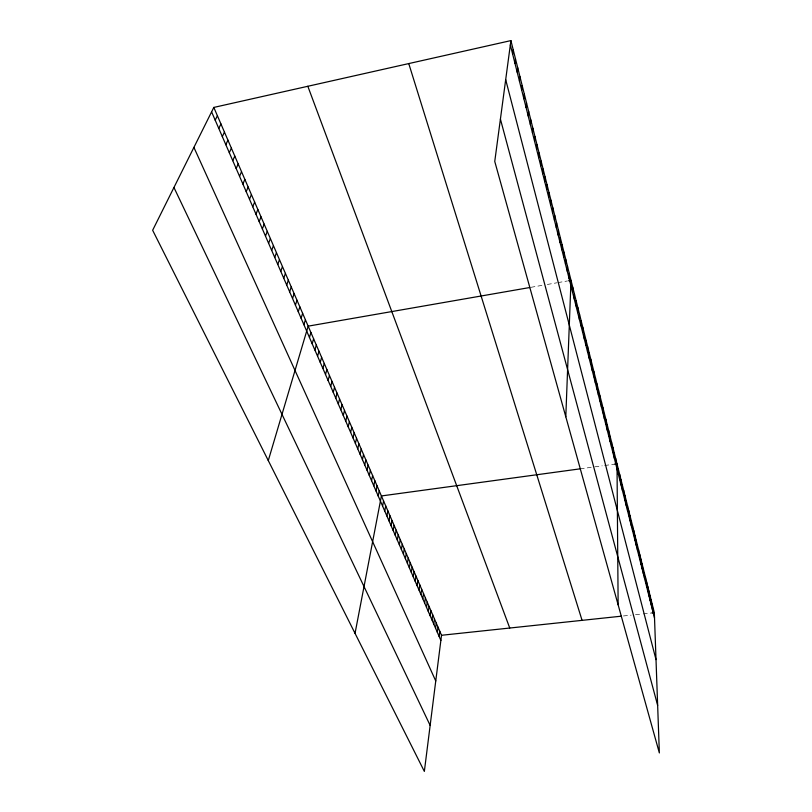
<?xml version="1.0" encoding="UTF-8"?>
<svg xmlns="http://www.w3.org/2000/svg" width="812" height="812" viewBox="0 0 812 812"><rect width="100%" height="100%" fill="white"/><g stroke="black" fill="none" stroke-linecap="round" stroke-linejoin="round"><path stroke-width="0.61" stroke-dasharray="4.06 3.04" d="M530.916 287.316L542.639 285.276M547.349 284.454L556.788 282.809M557.966 282.606L567.446 280.952M580.204 468.828L591.197 467.336M594.861 466.839L602.22 465.834M604.686 465.499L614.542 464.149M623.423 615.963L631.117 615.151M635.522 614.684L641.033 614.095M643.246 613.862L652.107 612.918"/><path stroke-width="1.22" d="M607.264 430.177L607.264 424.96M605.823 424.443L605.833 419.225M602.9 412.821L602.92 407.634M604.361 418.657L604.382 413.45M601.418 406.944L601.448 401.757M599.926 401.026L599.966 395.84M598.424 395.048L598.474 389.872M596.911 389.019L596.962 383.853M595.379 382.949L595.44 377.793M592.283 370.648L592.364 365.501M593.836 376.819L593.907 371.673M590.72 364.415L590.801 359.28M589.136 358.133L589.228 353.007M587.543 351.799L587.644 346.683M585.939 345.404L586.041 340.299M584.315 338.959L584.427 333.864M582.681 332.453L582.803 327.378M581.027 325.896L581.159 320.831M579.362 319.289L579.504 314.224M577.687 312.61L577.839 307.565M575.992 305.88L576.155 300.846M574.287 299.09L574.449 294.066M572.562 292.239L572.744 287.225M565.802 416.769L571.009 280.333L568.633 280.749M569.07 278.354L569.263 273.37M567.294 271.32L567.507 266.346M565.507 264.215L565.731 259.261M563.701 257.059L563.934 252.116M561.884 249.822L562.127 244.899M560.047 242.534L560.3 237.622M558.199 235.165L558.463 230.273M556.332 227.736L556.606 222.864M554.444 220.235L554.728 215.383M552.536 212.663L552.84 207.831M550.617 205.03L550.922 200.209M548.679 197.316L548.993 192.515M546.72 189.531L547.055 184.75M544.74 181.665L545.085 176.915M542.741 173.738L543.106 168.997M540.731 165.729L541.096 161.009M538.691 157.64L539.077 152.94M536.641 149.469L537.036 144.8M534.56 141.227L534.976 136.578M532.469 132.904L532.895 128.276M530.348 124.49L530.794 119.892M528.216 116.004L528.673 111.437M526.054 107.428L526.531 102.88M523.882 98.77L524.359 94.253M521.68 90.02L522.177 85.534M519.457 81.18L519.974 76.724M517.214 72.258L517.741 67.832M514.94 63.245L515.488 58.85M213.81 107.428L441.515 635.278L424.351 771.4L152.646 230.263L213.81 107.428L510.91 40.6L654.33 612.684L659.354 752.947L494.752 161.446L510.91 40.6M439.109 636.385L439.769 631.239M437.343 632.315L438.013 627.158M512.646 54.14L513.214 49.765M435.567 628.224L436.247 623.068M433.781 624.093L434.461 618.937M431.974 619.942L432.674 614.785M430.167 615.76L430.867 610.604M428.34 611.558L429.051 606.391M426.503 607.315L427.224 602.159M424.646 603.052L425.386 597.886M422.788 598.748L423.529 593.592M420.91 594.425L421.661 589.258M419.012 590.07L419.784 584.904M417.114 585.675L417.886 580.519M415.196 581.26L415.988 576.094M413.267 576.814L414.059 571.648M411.319 572.328L412.131 567.162M409.37 567.811L410.182 562.655M407.391 563.274L408.223 558.108M405.411 558.697L406.244 553.53M403.412 554.078L404.264 548.922M401.392 549.44L402.255 544.284M399.362 544.761L400.245 539.604M397.322 540.051L398.205 534.895M395.261 535.301L396.165 530.145M393.191 530.52L394.104 525.374M391.1 525.709L392.023 520.553M388.999 520.857L389.933 515.711M386.877 515.975L387.821 510.819M384.746 511.052L385.7 505.906M382.594 506.089L383.568 500.943M355.037 633.36L381.407 495.949L580.204 468.828M378.23 496.051L379.234 490.905M376.027 490.955L377.042 485.82M373.804 485.83L374.829 480.704M371.561 480.674L372.606 475.538M369.308 475.467L370.363 470.341M367.034 470.219L368.1 465.103M364.74 464.941L365.826 459.825M362.436 459.612L363.532 454.497M360.102 454.253L361.218 449.137M357.757 448.843L358.884 443.738M355.392 443.393L356.539 438.287M353.007 437.901L354.174 432.806M350.611 432.36L351.779 427.274M348.186 426.787L349.383 421.702M345.75 421.164L346.957 416.079M343.293 415.49L344.511 410.415M340.817 409.776L342.055 404.711M338.32 404.021L339.568 398.956M335.792 398.215L337.071 393.16M333.255 392.358L334.544 387.314M330.697 386.461L332.007 381.417M328.119 380.513L329.439 375.479M325.521 374.515L326.86 369.49M322.892 368.465L324.252 363.451M320.253 362.365L321.623 357.361M317.583 356.224L318.974 351.22M314.894 350.023L316.304 345.029M312.184 343.77L313.615 338.797M309.443 337.467L310.905 332.494M268.285 460.566L308.164 326.15L529.739 287.529M303.911 324.698L305.403 319.755M301.11 318.233L302.622 313.3M298.278 311.717L299.811 306.794M295.426 305.139L296.979 300.227M292.553 298.512L294.127 293.609M289.651 291.823L291.244 286.93M286.717 285.073L288.331 280.191M283.764 278.262L285.408 273.4M280.79 271.401L282.444 266.549M277.785 264.468L279.47 259.637M274.75 257.485L276.456 252.654M271.695 250.431L273.421 245.62M268.61 243.316L270.366 238.525M265.494 236.14L267.27 231.359M262.357 228.893L264.154 224.142M259.18 221.595L261.007 216.845M255.983 214.216L257.84 209.486M252.755 206.776L254.633 202.066M249.497 199.265L251.405 194.575M246.209 191.683L248.137 187.014M242.9 184.04L244.848 179.391M239.55 176.316L241.529 171.687M236.17 168.531L238.18 163.912M232.76 160.664L234.79 156.077M229.309 152.717L231.379 148.149M225.837 144.709L227.928 140.161M222.326 136.619L224.447 132.092M218.783 128.448L220.935 123.952M215.2 120.196L217.393 115.73M614.542 464.149L617.008 463.814L618.135 604.818M441.515 635.278L621.231 616.196M652.107 612.918L654.33 612.684M173.941 187.481L430.147 725.41M193.906 147.398L435.75 680.963M211.597 111.873L440.865 640.435M307.829 86.275L509.743 628.031M408.761 63.58L582.072 620.358M500.415 119.08L657.649 705.415M505.693 79.667L656.005 659.618M510.332 44.934L654.513 617.973M653.244 608.381L653.437 613.669M652.158 604.057L652.341 609.345M651.072 599.692L651.244 604.981M649.965 595.308L650.138 600.596M648.859 590.882L649.032 596.17M647.743 586.426L647.905 591.725M646.616 581.94L646.778 587.238M645.489 577.423L645.641 582.722M644.342 572.876L644.505 578.164M643.195 568.298L643.348 573.587M642.038 563.68L642.19 568.968M640.871 559.032L641.013 564.32M639.704 554.352L639.836 559.641M638.516 549.633L638.648 554.921M637.329 544.882L637.45 550.171M636.131 540.092L636.253 545.38M634.923 535.27L635.035 540.559M633.705 530.409L633.817 535.697M632.477 525.516L632.578 530.804M631.239 520.593L631.34 525.871M629.99 515.62L630.092 520.898M628.742 510.616L628.833 515.894M627.473 505.571L627.564 510.849M626.204 500.496L626.285 505.764M624.915 495.371L624.996 500.639M623.626 490.215L623.697 495.482M622.317 485.018L622.388 490.275M621.007 479.77L621.068 485.038M619.688 474.492L619.739 479.75M618.348 469.174L618.399 474.431M615.648 458.394L615.679 463.642M614.278 452.934L614.308 458.171M612.898 447.422L612.918 452.66M611.507 441.88L611.527 447.107M610.106 436.277L610.116 441.505M608.696 430.644L608.696 435.861"/></g></svg>
